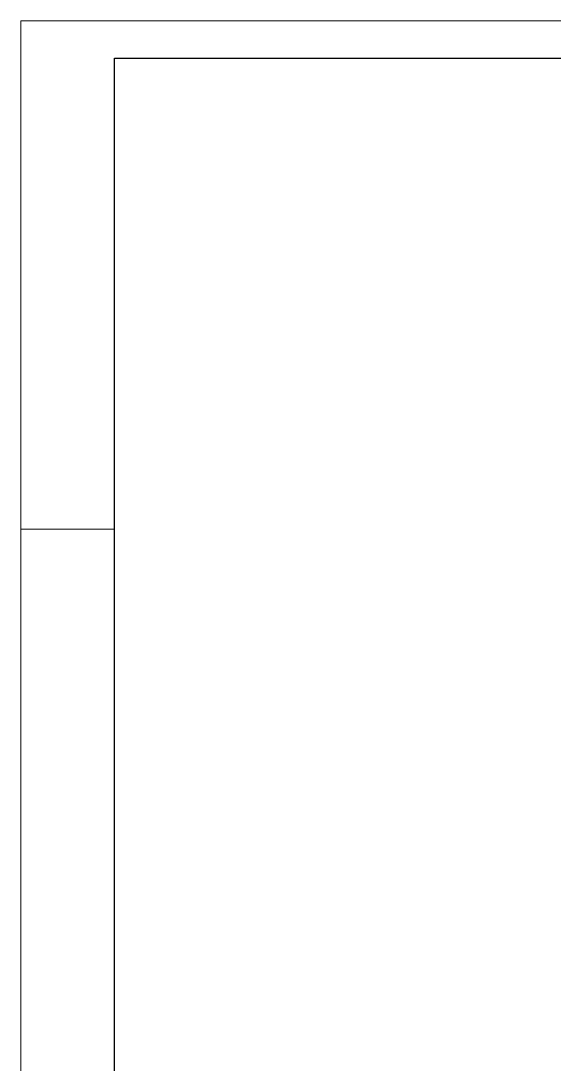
# Model space of a CAD drawing. Extents: x 1860 to 8661, y -614 to 3837.
# Drawn here: x 1860 to 2729, y 2135 to 3837 of the extents above; entities that cross this region are included whole.
import ezdxf

# ---------------------------------------------------------------- set-up
doc = ezdxf.new("R2010")
doc.units = 0
doc.layers.add('FOLHA', color=255, linetype='Continuous', lineweight=5)

msp = doc.modelspace()

# ---------------------------------------------------------------- linework, layer by layer
at = {"color": 30}
for p, q in [((2012.11, 3776.4), (8600.49, 3776.4)), ((2012.11, -552.63), (2012.11, 3776.4))]:
    msp.add_line(p, q, dxfattribs=at)
at = {"layer": 'FOLHA'}
for p, q in [((1859.7, 3837.36), (8661.45, 3837.36)), ((2012.11, 3007.66), (1859.7, 3007.66))]:
    msp.add_line(p, q, dxfattribs=at)
at = {"layer": 'FOLHA', "lineweight": 5}
msp.add_line((1859.7, -613.6), (1859.7, 3837.36), dxfattribs=at)

doc.saveas('drawing.dxf')
